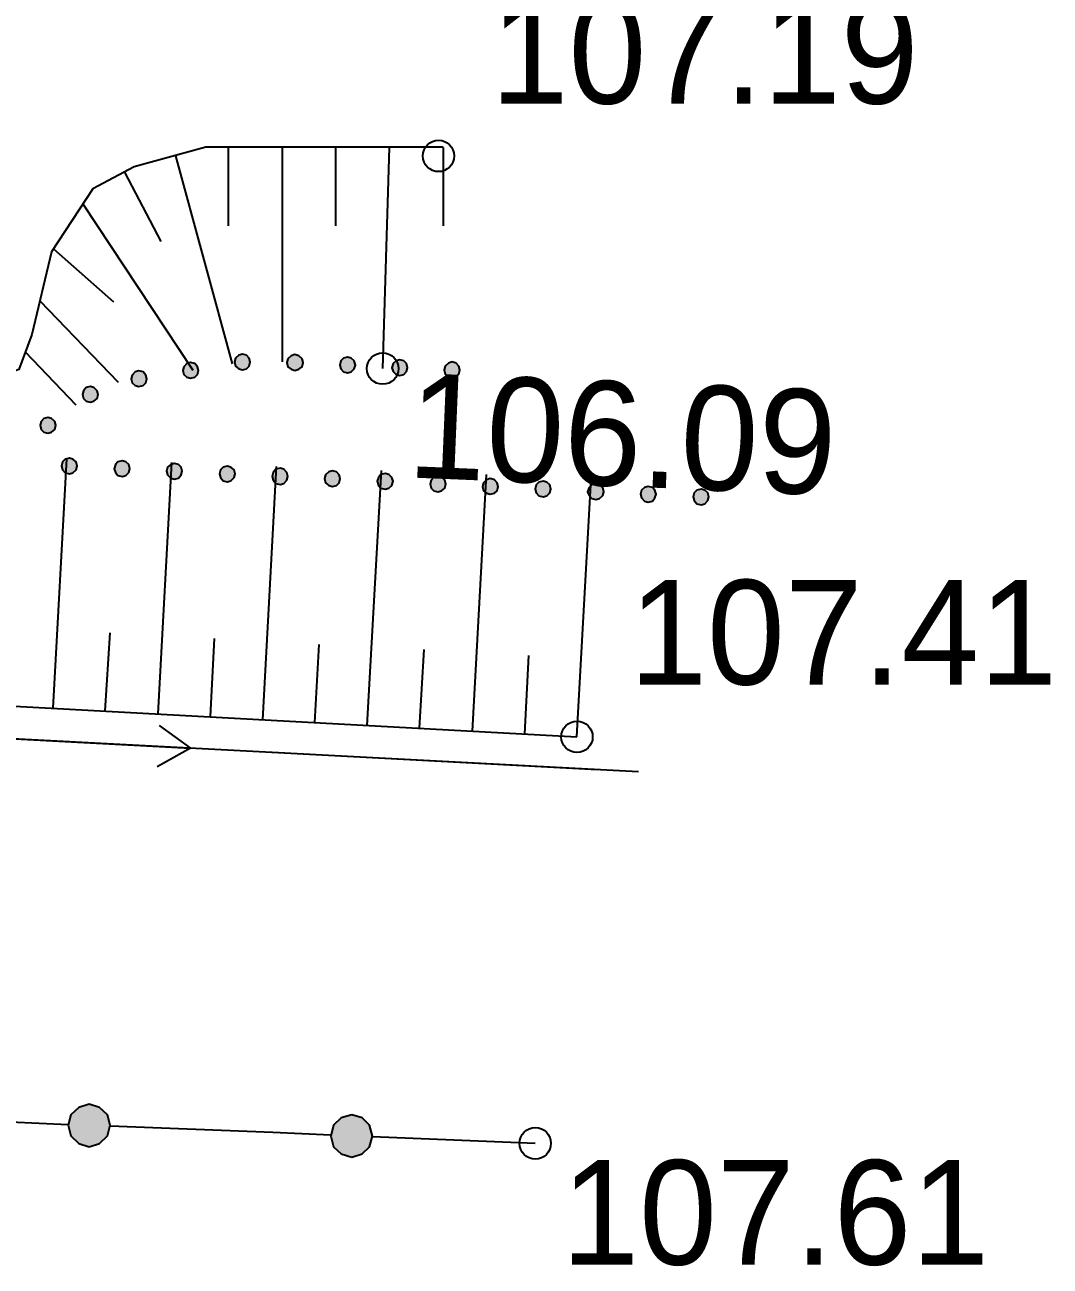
# Model space of a CAD drawing. Header units: millimetres. Extents: x 172667 to 1873135, y -274708 to 168495.
# Drawn here: x 1850510 to 1860315, y -322 to 11543 of the extents above; entities that cross this region are included whole.
import ezdxf
from ezdxf.enums import TextEntityAlignment as Align

# ---------------------------------------------------------------- set-up
doc = ezdxf.new("R2010")
doc.units = ezdxf.units.MM
doc.layers.add('_ТОПО', color=253, linetype='Continuous')
doc.layers.add('SC007', color=7, linetype='Continuous')
doc.styles.add('F2', font='', dxfattribs={"height": 0.000909972})
doc.styles.get('F2').set_extended_font_data('D431')

# ---------------------------------------------------------------- blocks, each defined once
blk = doc.blocks.new('SYMBOL2060001')
at = {"layer": 'SC007'}
blk.add_circle((0, 0), 0.15, dxfattribs=at)

msp = doc.modelspace()

# ---------------------------------------------------------------- hatches: boundary and pattern name
at = {"layer": '_ТОПО', "linetype": 'ByBlock', "lineweight": -2}
for points in [[(1852096.2, 8165.1), (1852136.2, 8175.1), (1852161.2, 8200.1), (1852171.2, 8240.1), (1852161.2, 8275.1), (1852136.2, 8305.1), (1852096.2, 8315.1), (1852061.2, 8305.1), (1852031.2, 8275.1), (1852021.2, 8240.1), (1852031.2, 8200.1), (1852061.2, 8175.1)], [(1852591.2, 8245.1), (1852631.2, 8255.1), (1852656.2, 8280.1), (1852666.2, 8320.1), (1852656.2, 8355.1), (1852631.2, 8385.1), (1852591.2, 8395.1), (1852556.2, 8385.1), (1852526.2, 8355.1), (1852516.2, 8320.1), (1852526.2, 8280.1), (1852556.2, 8255.1)], [(1853091.2, 8240.1), (1853131.2, 8250.1), (1853161.2, 8275.1), (1853171.2, 8315.1), (1853161.2, 8350.1), (1853131.2, 8380.1), (1853091.2, 8390.1), (1853056.2, 8380.1), (1853026.2, 8350.1), (1853016.2, 8315.1), (1853026.2, 8275.1), (1853056.2, 8250.1)], [(1853596.2, 8215.1), (1853631.2, 8225.1), (1853661.2, 8255.1), (1853671.2, 8290.1), (1853661.2, 8330.1), (1853631.2, 8355.1), (1853596.2, 8365.1), (1853556.2, 8355.1), (1853531.2, 8330.1), (1853521.2, 8290.1), (1853531.2, 8255.1), (1853556.2, 8225.1)], [(1854096.2, 8190.1), (1854136.2, 8200.1), (1854161.2, 8230.1), (1854171.2, 8265.1), (1854161.2, 8305.1), (1854136.2, 8330.1), (1854096.2, 8340.1), (1854061.2, 8330.1), (1854031.2, 8305.1), (1854021.2, 8265.1), (1854031.2, 8230.1), (1854061.2, 8200.1)], [(1854596.2, 8170.1), (1854636.2, 8180.1), (1854661.2, 8205.1), (1854671.2, 8245.1), (1854661.2, 8280.1), (1854636.2, 8310.1), (1854596.2, 8320.1), (1854561.2, 8310.1), (1854531.2, 8280.1), (1854521.2, 8245.1), (1854531.2, 8205.1), (1854561.2, 8180.1)], [(1851601.2, 8085.1), (1851641.2, 8095.1), (1851666.2, 8120.1), (1851676.2, 8160.1), (1851666.2, 8195.1), (1851641.2, 8225.1), (1851601.2, 8235.1), (1851566.2, 8225.1), (1851536.2, 8195.1), (1851526.2, 8160.1), (1851536.2, 8120.1), (1851566.2, 8095.1)], [(1851136.2, 7935.1), (1851171.2, 7945.1), (1851201.2, 7970.1), (1851211.2, 8010.1), (1851201.2, 8045.1), (1851171.2, 8075.1), (1851136.2, 8085.1), (1851096.2, 8075.1), (1851071.2, 8045.1), (1851061.2, 8010.1), (1851071.2, 7970.1), (1851096.2, 7945.1)], [(1850731.2, 7640.1), (1850766.2, 7650.1), (1850796.2, 7675.1), (1850806.2, 7715.1), (1850796.2, 7750.1), (1850766.2, 7780.1), (1850731.2, 7790.1), (1850691.2, 7780.1), (1850666.2, 7750.1), (1850656.2, 7715.1), (1850666.2, 7675.1), (1850691.2, 7650.1)], [(1850936.2, 7250.1), (1850971.2, 7260.1), (1851001.2, 7290.1), (1851011.2, 7325.1), (1851001.2, 7365.1), (1850971.2, 7390.1), (1850936.2, 7400.1), (1850896.2, 7390.1), (1850871.2, 7365.1), (1850861.2, 7325.1), (1850871.2, 7290.1), (1850896.2, 7260.1)], [(1851441.2, 7225.1), (1851476.2, 7235.1), (1851506.2, 7265.1), (1851516.2, 7300.1), (1851506.2, 7340.1), (1851476.2, 7365.1), (1851441.2, 7375.1), (1851401.2, 7365.1), (1851376.2, 7340.1), (1851366.2, 7300.1), (1851376.2, 7265.1), (1851401.2, 7235.1)], [(1851941.2, 7200.1), (1851981.2, 7210.1), (1852006.2, 7240.1), (1852016.2, 7275.1), (1852006.2, 7315.1), (1851981.2, 7340.1), (1851941.2, 7350.1), (1851906.2, 7340.1), (1851876.2, 7315.1), (1851866.2, 7275.1), (1851876.2, 7240.1), (1851906.2, 7210.1)], [(1852446.2, 7175.1), (1852481.2, 7185.1), (1852511.2, 7215.1), (1852521.2, 7250.1), (1852511.2, 7290.1), (1852481.2, 7315.1), (1852446.2, 7325.1), (1852406.2, 7315.1), (1852381.2, 7290.1), (1852371.2, 7250.1), (1852381.2, 7215.1), (1852406.2, 7185.1)], [(1852951.2, 7150.1), (1852986.2, 7160.1), (1853016.2, 7190.1), (1853026.2, 7225.1), (1853016.2, 7265.1), (1852986.2, 7295.1), (1852951.2, 7305.1), (1852911.2, 7295.1), (1852886.2, 7265.1), (1852876.2, 7225.1), (1852886.2, 7190.1), (1852911.2, 7160.1)], [(1853451.2, 7130.1), (1853491.2, 7140.1), (1853516.2, 7165.1), (1853526.2, 7205.1), (1853516.2, 7240.1), (1853491.2, 7270.1), (1853451.2, 7280.1), (1853416.2, 7270.1), (1853386.2, 7240.1), (1853376.2, 7205.1), (1853386.2, 7165.1), (1853416.2, 7140.1)], [(1853956.2, 7105.1), (1853991.2, 7115.1), (1854021.2, 7140.1), (1854031.2, 7180.1), (1854021.2, 7215.1), (1853991.2, 7245.1), (1853956.2, 7255.1), (1853916.2, 7245.1), (1853891.2, 7215.1), (1853881.2, 7180.1), (1853891.2, 7140.1), (1853916.2, 7115.1)], [(1854461.2, 7080.1), (1854496.2, 7090.1), (1854526.2, 7115.1), (1854536.2, 7155.1), (1854526.2, 7190.1), (1854496.2, 7220.1), (1854461.2, 7230.1), (1854421.2, 7220.1), (1854396.2, 7190.1), (1854386.2, 7155.1), (1854396.2, 7115.1), (1854421.2, 7090.1)], [(1854961.2, 7055.1), (1855001.2, 7065.1), (1855026.2, 7090.1), (1855036.2, 7130.1), (1855026.2, 7165.1), (1855001.2, 7195.1), (1854961.2, 7205.1), (1854926.2, 7195.1), (1854896.2, 7165.1), (1854886.2, 7130.1), (1854896.2, 7090.1), (1854926.2, 7065.1)], [(1855466.2, 7030.1), (1855501.2, 7040.1), (1855531.2, 7070.1), (1855541.2, 7105.1), (1855531.2, 7145.1), (1855501.2, 7170.1), (1855466.2, 7180.1), (1855426.2, 7170.1), (1855401.2, 7145.1), (1855391.2, 7105.1), (1855401.2, 7070.1), (1855426.2, 7040.1)], [(1855971.2, 7005.1), (1856006.2, 7015.1), (1856036.2, 7045.1), (1856046.2, 7080.1), (1856036.2, 7120.1), (1856006.2, 7145.1), (1855971.2, 7155.1), (1855931.2, 7145.1), (1855906.2, 7120.1), (1855891.2, 7080.1), (1855906.2, 7045.1), (1855931.2, 7015.1)], [(1856471.2, 6980.1), (1856511.2, 6990.1), (1856536.2, 7020.1), (1856546.2, 7055.1), (1856536.2, 7095.1), (1856511.2, 7120.1), (1856471.2, 7130.1), (1856436.2, 7120.1), (1856406.2, 7095.1), (1856396.2, 7055.1), (1856406.2, 7020.1), (1856436.2, 6990.1)], [(1856976.2, 6955.1), (1857011.2, 6965.1), (1857041.2, 6995.1), (1857051.2, 7030.1), (1857041.2, 7070.1), (1857011.2, 7095.1), (1856976.2, 7105.1), (1856936.2, 7095.1), (1856911.2, 7070.1), (1856901.2, 7030.1), (1856911.2, 6995.1), (1856936.2, 6965.1)], [(1851126.2, 820.1), (1851226.2, 850.1), (1851301.2, 925.1), (1851326.2, 1025.1), (1851301.2, 1125.1), (1851226.2, 1195.1), (1851126.2, 1225.1), (1851026.2, 1195.1), (1850951.2, 1125.1), (1850926.2, 1025.1), (1850951.2, 925.1), (1851026.2, 850.1)], [(1853636.2, 720.1), (1853736.2, 750.1), (1853806.2, 820.1), (1853836.2, 920.1), (1853806.2, 1025.1), (1853736.2, 1095.1), (1853636.2, 1125.1), (1853536.2, 1095.1), (1853461.2, 1025.1), (1853436.2, 920.1), (1853461.2, 820.1), (1853536.2, 750.1)]]:
    msp.add_hatch(color=8, dxfattribs=at).paths.add_polyline_path(points)

# ---------------------------------------------------------------- linework, layer by layer
at = {"layer": '_ТОПО', "color": 8, "linetype": 'ByBlock', "lineweight": -2}
for p, q in [((1852454.8, 10370.8, 106511.9), (1852454.8, 9620.8, 106511.9)), ((1852969.8, 10370.8, 106511.9), (1852969.8, 8322.8, 106511.9)), ((1853479.8, 10370.8, 106511.9), (1853479.8, 9620.8, 106511.9)), ((1853994.8, 10370.8, 106511.9), (1853932.2, 8257.1, 106088)), ((1854509.8, 10370.8, 106511.9), (1854509.8, 9620.8, 106511.9)), ((1851949.8, 10290.8, 106511.9), (1852491.8, 8302.4, 106511.9)), ((1851464.8, 10135.8, 106511.9), (1851809.8, 9470.8, 106511.9)), ((1851064.8, 9830.8, 106511.9), (1852116.1, 8241.6, 106706.1)), ((1850784.8, 9400.8, 106511.9), (1851357.3, 8894.4, 106511.9)), ((1850654.8, 8905.8, 106511.9), (1851402.1, 8126.1, 106804.6)), ((1850514.8, 8415.8, 106511.9), (1850997.6, 7909.3, 106624.2)), ((1850780.2, 5010.8, 106842.5), (1850912, 7395.7, 106842.5)), ((1851785.2, 4955.8, 106842.5), (1851915.9, 7358.5, 106842.5)), ((1852785.2, 4900.8, 106842.5), (1852916.9, 7321.4, 106842.5)), ((1853785.2, 4845.8, 106842.5), (1853920, 7284.3, 106842.5)), ((1854790.2, 4790.8, 106842.5), (1854923.6, 7244.8, 106842.5)), ((1855790.2, 4735.8, 106842.5), (1855924.4, 7205.1, 106842.5)), ((1851280.2, 4985.8, 106842.5), (1851325.2, 5730.8, 106842.5)), ((1852285.2, 4930.8, 106842.5), (1852325.2, 5675.8, 106842.5)), ((1853285.2, 4875.8, 106842.5), (1853325.2, 5620.8, 106842.5)), ((1854285.2, 4820.8, 106842.5), (1854330.2, 5570.8, 106842.5)), ((1855290.2, 4765.8, 106842.5), (1855330.2, 5515.8, 106842.5)), ((1848986.2, 4795.1, 107146), (1852096.2, 4630.1, 107146)), ((1852876.2, 4590.1, 107146), (1855986.2, 4425.1, 107146)), ((1850926.2, 1030.1, 107101.5), (1850371.2, 1055.1, 107101.5)), ((1852881.2, 955.1, 107101.5), (1851326.2, 1015.1, 107101.5)), ((1853436.2, 930.1, 107101.5), (1852881.2, 955.1, 107101.5)), ((1855391.2, 850.1, 107101.5), (1853836.2, 915.1, 107101.5))]:
    msp.add_line(p, q, dxfattribs=at)
at = {"layer": '_ТОПО', "color": 8, "linetype": 'ByBlock', "lineweight": -2, "flags": 128}
for points, elevation in [([(1854509.8, 10371.8), (1852241.7, 10371.8), (1851555, 10184.5), (1851159.7, 9976.5), (1850764.3, 9373), (1850577, 8582.3), (1850452.2, 8249.4), (1850056.8, 8103.7), (1845000.4, 8166.1)], 106451.6), ([(1715488.5, 4964.9), (1716889.2, 4311.4), (1718075.3, 4040.9), (1719128.2, 3980.1), (1720378.1, 4466.1), (1721800, 5018.9), (1722445, 5310.2), (1724317.8, 5934.5), (1727344.2, 6604.1), (1742887.2, 6806.1), (1751503.7, 6735.6), (1781375.2, 5815.1), (1811860.2, 5760.1), (1841019.2, 5546.1), (1855790.2, 4737.1)], 106842.5), ([(1841019.2, 5546.1), (1841197.7, 5206.2), (1856377.3, 4405.1)], 107146), ([(1851796.2, 4845.1), (1852096.2, 4630.1), (1851776.2, 4450.1)], 107146)]:
    msp.add_lwpolyline(points, dxfattribs=dict(at, elevation=elevation))
for points, elevation in [([(1852096.2, 8165.1), (1852136.2, 8175.1), (1852161.2, 8200.1), (1852171.2, 8240.1), (1852161.2, 8275.1), (1852136.2, 8305.1), (1852096.2, 8315.1), (1852061.2, 8305.1), (1852031.2, 8275.1), (1852021.2, 8240.1), (1852031.2, 8200.1), (1852061.2, 8175.1), (1852096.2, 8165.1)], 106518.3), ([(1852096.2, 8165.1), (1852136.2, 8175.1), (1852161.2, 8200.1), (1852171.2, 8240.1), (1852161.2, 8275.1), (1852136.2, 8305.1), (1852096.2, 8315.1), (1852061.2, 8305.1), (1852031.2, 8275.1), (1852021.2, 8240.1), (1852031.2, 8200.1), (1852061.2, 8175.1), (1852096.2, 8165.1)], 106518.3), ([(1852591.2, 8245.1), (1852631.2, 8255.1), (1852656.2, 8280.1), (1852666.2, 8320.1), (1852656.2, 8355.1), (1852631.2, 8385.1), (1852591.2, 8395.1), (1852556.2, 8385.1), (1852526.2, 8355.1), (1852516.2, 8320.1), (1852526.2, 8280.1), (1852556.2, 8255.1), (1852591.2, 8245.1)], 106518.3), ([(1852591.2, 8245.1), (1852631.2, 8255.1), (1852656.2, 8280.1), (1852666.2, 8320.1), (1852656.2, 8355.1), (1852631.2, 8385.1), (1852591.2, 8395.1), (1852556.2, 8385.1), (1852526.2, 8355.1), (1852516.2, 8320.1), (1852526.2, 8280.1), (1852556.2, 8255.1), (1852591.2, 8245.1)], 106518.3), ([(1853091.2, 8240.1), (1853131.2, 8250.1), (1853161.2, 8275.1), (1853171.2, 8315.1), (1853161.2, 8350.1), (1853131.2, 8380.1), (1853091.2, 8390.1), (1853056.2, 8380.1), (1853026.2, 8350.1), (1853016.2, 8315.1), (1853026.2, 8275.1), (1853056.2, 8250.1), (1853091.2, 8240.1)], 106518.3), ([(1853091.2, 8240.1), (1853131.2, 8250.1), (1853161.2, 8275.1), (1853171.2, 8315.1), (1853161.2, 8350.1), (1853131.2, 8380.1), (1853091.2, 8390.1), (1853056.2, 8380.1), (1853026.2, 8350.1), (1853016.2, 8315.1), (1853026.2, 8275.1), (1853056.2, 8250.1), (1853091.2, 8240.1)], 106518.3), ([(1853596.2, 8215.1), (1853631.2, 8225.1), (1853661.2, 8255.1), (1853671.2, 8290.1), (1853661.2, 8330.1), (1853631.2, 8355.1), (1853596.2, 8365.1), (1853556.2, 8355.1), (1853531.2, 8330.1), (1853521.2, 8290.1), (1853531.2, 8255.1), (1853556.2, 8225.1), (1853596.2, 8215.1)], 106518.3), ([(1853596.2, 8215.1), (1853631.2, 8225.1), (1853661.2, 8255.1), (1853671.2, 8290.1), (1853661.2, 8330.1), (1853631.2, 8355.1), (1853596.2, 8365.1), (1853556.2, 8355.1), (1853531.2, 8330.1), (1853521.2, 8290.1), (1853531.2, 8255.1), (1853556.2, 8225.1), (1853596.2, 8215.1)], 106518.3), ([(1854096.2, 8190.1), (1854136.2, 8200.1), (1854161.2, 8230.1), (1854171.2, 8265.1), (1854161.2, 8305.1), (1854136.2, 8330.1), (1854096.2, 8340.1), (1854061.2, 8330.1), (1854031.2, 8305.1), (1854021.2, 8265.1), (1854031.2, 8230.1), (1854061.2, 8200.1), (1854096.2, 8190.1)], 106518.3), ([(1854096.2, 8190.1), (1854136.2, 8200.1), (1854161.2, 8230.1), (1854171.2, 8265.1), (1854161.2, 8305.1), (1854136.2, 8330.1), (1854096.2, 8340.1), (1854061.2, 8330.1), (1854031.2, 8305.1), (1854021.2, 8265.1), (1854031.2, 8230.1), (1854061.2, 8200.1), (1854096.2, 8190.1)], 106518.3), ([(1854596.2, 8170.1), (1854636.2, 8180.1), (1854661.2, 8205.1), (1854671.2, 8245.1), (1854661.2, 8280.1), (1854636.2, 8310.1), (1854596.2, 8320.1), (1854561.2, 8310.1), (1854531.2, 8280.1), (1854521.2, 8245.1), (1854531.2, 8205.1), (1854561.2, 8180.1), (1854596.2, 8170.1)], 106518.3), ([(1854596.2, 8170.1), (1854636.2, 8180.1), (1854661.2, 8205.1), (1854671.2, 8245.1), (1854661.2, 8280.1), (1854636.2, 8310.1), (1854596.2, 8320.1), (1854561.2, 8310.1), (1854531.2, 8280.1), (1854521.2, 8245.1), (1854531.2, 8205.1), (1854561.2, 8180.1), (1854596.2, 8170.1)], 106518.3), ([(1851601.2, 8085.1), (1851641.2, 8095.1), (1851666.2, 8120.1), (1851676.2, 8160.1), (1851666.2, 8195.1), (1851641.2, 8225.1), (1851601.2, 8235.1), (1851566.2, 8225.1), (1851536.2, 8195.1), (1851526.2, 8160.1), (1851536.2, 8120.1), (1851566.2, 8095.1), (1851601.2, 8085.1)], 106518.3), ([(1851601.2, 8085.1), (1851641.2, 8095.1), (1851666.2, 8120.1), (1851676.2, 8160.1), (1851666.2, 8195.1), (1851641.2, 8225.1), (1851601.2, 8235.1), (1851566.2, 8225.1), (1851536.2, 8195.1), (1851526.2, 8160.1), (1851536.2, 8120.1), (1851566.2, 8095.1), (1851601.2, 8085.1)], 106518.3), ([(1851136.2, 7935.1), (1851171.2, 7945.1), (1851201.2, 7970.1), (1851211.2, 8010.1), (1851201.2, 8045.1), (1851171.2, 8075.1), (1851136.2, 8085.1), (1851096.2, 8075.1), (1851071.2, 8045.1), (1851061.2, 8010.1), (1851071.2, 7970.1), (1851096.2, 7945.1), (1851136.2, 7935.1)], 106518.3), ([(1851136.2, 7935.1), (1851171.2, 7945.1), (1851201.2, 7970.1), (1851211.2, 8010.1), (1851201.2, 8045.1), (1851171.2, 8075.1), (1851136.2, 8085.1), (1851096.2, 8075.1), (1851071.2, 8045.1), (1851061.2, 8010.1), (1851071.2, 7970.1), (1851096.2, 7945.1), (1851136.2, 7935.1)], 106518.3), ([(1850731.2, 7640.1), (1850766.2, 7650.1), (1850796.2, 7675.1), (1850806.2, 7715.1), (1850796.2, 7750.1), (1850766.2, 7780.1), (1850731.2, 7790.1), (1850691.2, 7780.1), (1850666.2, 7750.1), (1850656.2, 7715.1), (1850666.2, 7675.1), (1850691.2, 7650.1), (1850731.2, 7640.1)], 106518.3), ([(1850731.2, 7640.1), (1850766.2, 7650.1), (1850796.2, 7675.1), (1850806.2, 7715.1), (1850796.2, 7750.1), (1850766.2, 7780.1), (1850731.2, 7790.1), (1850691.2, 7780.1), (1850666.2, 7750.1), (1850656.2, 7715.1), (1850666.2, 7675.1), (1850691.2, 7650.1), (1850731.2, 7640.1)], 106518.3), ([(1850936.2, 7250.1), (1850971.2, 7260.1), (1851001.2, 7290.1), (1851011.2, 7325.1), (1851001.2, 7365.1), (1850971.2, 7390.1), (1850936.2, 7400.1), (1850896.2, 7390.1), (1850871.2, 7365.1), (1850861.2, 7325.1), (1850871.2, 7290.1), (1850896.2, 7260.1), (1850936.2, 7250.1)], 105296), ([(1850936.2, 7250.1), (1850971.2, 7260.1), (1851001.2, 7290.1), (1851011.2, 7325.1), (1851001.2, 7365.1), (1850971.2, 7390.1), (1850936.2, 7400.1), (1850896.2, 7390.1), (1850871.2, 7365.1), (1850861.2, 7325.1), (1850871.2, 7290.1), (1850896.2, 7260.1), (1850936.2, 7250.1)], 105296), ([(1851441.2, 7225.1), (1851476.2, 7235.1), (1851506.2, 7265.1), (1851516.2, 7300.1), (1851506.2, 7340.1), (1851476.2, 7365.1), (1851441.2, 7375.1), (1851401.2, 7365.1), (1851376.2, 7340.1), (1851366.2, 7300.1), (1851376.2, 7265.1), (1851401.2, 7235.1), (1851441.2, 7225.1)], 105296), ([(1851441.2, 7225.1), (1851476.2, 7235.1), (1851506.2, 7265.1), (1851516.2, 7300.1), (1851506.2, 7340.1), (1851476.2, 7365.1), (1851441.2, 7375.1), (1851401.2, 7365.1), (1851376.2, 7340.1), (1851366.2, 7300.1), (1851376.2, 7265.1), (1851401.2, 7235.1), (1851441.2, 7225.1)], 105296), ([(1851941.2, 7200.1), (1851981.2, 7210.1), (1852006.2, 7240.1), (1852016.2, 7275.1), (1852006.2, 7315.1), (1851981.2, 7340.1), (1851941.2, 7350.1), (1851906.2, 7340.1), (1851876.2, 7315.1), (1851866.2, 7275.1), (1851876.2, 7240.1), (1851906.2, 7210.1), (1851941.2, 7200.1)], 105296), ([(1851941.2, 7200.1), (1851981.2, 7210.1), (1852006.2, 7240.1), (1852016.2, 7275.1), (1852006.2, 7315.1), (1851981.2, 7340.1), (1851941.2, 7350.1), (1851906.2, 7340.1), (1851876.2, 7315.1), (1851866.2, 7275.1), (1851876.2, 7240.1), (1851906.2, 7210.1), (1851941.2, 7200.1)], 105296), ([(1852446.2, 7175.1), (1852481.2, 7185.1), (1852511.2, 7215.1), (1852521.2, 7250.1), (1852511.2, 7290.1), (1852481.2, 7315.1), (1852446.2, 7325.1), (1852406.2, 7315.1), (1852381.2, 7290.1), (1852371.2, 7250.1), (1852381.2, 7215.1), (1852406.2, 7185.1), (1852446.2, 7175.1)], 105296), ([(1852446.2, 7175.1), (1852481.2, 7185.1), (1852511.2, 7215.1), (1852521.2, 7250.1), (1852511.2, 7290.1), (1852481.2, 7315.1), (1852446.2, 7325.1), (1852406.2, 7315.1), (1852381.2, 7290.1), (1852371.2, 7250.1), (1852381.2, 7215.1), (1852406.2, 7185.1), (1852446.2, 7175.1)], 105296), ([(1852951.2, 7150.1), (1852986.2, 7160.1), (1853016.2, 7190.1), (1853026.2, 7225.1), (1853016.2, 7265.1), (1852986.2, 7295.1), (1852951.2, 7305.1), (1852911.2, 7295.1), (1852886.2, 7265.1), (1852876.2, 7225.1), (1852886.2, 7190.1), (1852911.2, 7160.1), (1852951.2, 7150.1)], 105296), ([(1852951.2, 7150.1), (1852986.2, 7160.1), (1853016.2, 7190.1), (1853026.2, 7225.1), (1853016.2, 7265.1), (1852986.2, 7295.1), (1852951.2, 7305.1), (1852911.2, 7295.1), (1852886.2, 7265.1), (1852876.2, 7225.1), (1852886.2, 7190.1), (1852911.2, 7160.1), (1852951.2, 7150.1)], 105296), ([(1853451.2, 7130.1), (1853491.2, 7140.1), (1853516.2, 7165.1), (1853526.2, 7205.1), (1853516.2, 7240.1), (1853491.2, 7270.1), (1853451.2, 7280.1), (1853416.2, 7270.1), (1853386.2, 7240.1), (1853376.2, 7205.1), (1853386.2, 7165.1), (1853416.2, 7140.1), (1853451.2, 7130.1)], 105296), ([(1853451.2, 7130.1), (1853491.2, 7140.1), (1853516.2, 7165.1), (1853526.2, 7205.1), (1853516.2, 7240.1), (1853491.2, 7270.1), (1853451.2, 7280.1), (1853416.2, 7270.1), (1853386.2, 7240.1), (1853376.2, 7205.1), (1853386.2, 7165.1), (1853416.2, 7140.1), (1853451.2, 7130.1)], 105296), ([(1853956.2, 7105.1), (1853991.2, 7115.1), (1854021.2, 7140.1), (1854031.2, 7180.1), (1854021.2, 7215.1), (1853991.2, 7245.1), (1853956.2, 7255.1), (1853916.2, 7245.1), (1853891.2, 7215.1), (1853881.2, 7180.1), (1853891.2, 7140.1), (1853916.2, 7115.1), (1853956.2, 7105.1)], 105296), ([(1853956.2, 7105.1), (1853991.2, 7115.1), (1854021.2, 7140.1), (1854031.2, 7180.1), (1854021.2, 7215.1), (1853991.2, 7245.1), (1853956.2, 7255.1), (1853916.2, 7245.1), (1853891.2, 7215.1), (1853881.2, 7180.1), (1853891.2, 7140.1), (1853916.2, 7115.1), (1853956.2, 7105.1)], 105296), ([(1854461.2, 7080.1), (1854496.2, 7090.1), (1854526.2, 7115.1), (1854536.2, 7155.1), (1854526.2, 7190.1), (1854496.2, 7220.1), (1854461.2, 7230.1), (1854421.2, 7220.1), (1854396.2, 7190.1), (1854386.2, 7155.1), (1854396.2, 7115.1), (1854421.2, 7090.1), (1854461.2, 7080.1)], 105296), ([(1854461.2, 7080.1), (1854496.2, 7090.1), (1854526.2, 7115.1), (1854536.2, 7155.1), (1854526.2, 7190.1), (1854496.2, 7220.1), (1854461.2, 7230.1), (1854421.2, 7220.1), (1854396.2, 7190.1), (1854386.2, 7155.1), (1854396.2, 7115.1), (1854421.2, 7090.1), (1854461.2, 7080.1)], 105296), ([(1854961.2, 7055.1), (1855001.2, 7065.1), (1855026.2, 7090.1), (1855036.2, 7130.1), (1855026.2, 7165.1), (1855001.2, 7195.1), (1854961.2, 7205.1), (1854926.2, 7195.1), (1854896.2, 7165.1), (1854886.2, 7130.1), (1854896.2, 7090.1), (1854926.2, 7065.1), (1854961.2, 7055.1)], 105296), ([(1854961.2, 7055.1), (1855001.2, 7065.1), (1855026.2, 7090.1), (1855036.2, 7130.1), (1855026.2, 7165.1), (1855001.2, 7195.1), (1854961.2, 7205.1), (1854926.2, 7195.1), (1854896.2, 7165.1), (1854886.2, 7130.1), (1854896.2, 7090.1), (1854926.2, 7065.1), (1854961.2, 7055.1)], 105296), ([(1855466.2, 7030.1), (1855501.2, 7040.1), (1855531.2, 7070.1), (1855541.2, 7105.1), (1855531.2, 7145.1), (1855501.2, 7170.1), (1855466.2, 7180.1), (1855426.2, 7170.1), (1855401.2, 7145.1), (1855391.2, 7105.1), (1855401.2, 7070.1), (1855426.2, 7040.1), (1855466.2, 7030.1)], 105296), ([(1855466.2, 7030.1), (1855501.2, 7040.1), (1855531.2, 7070.1), (1855541.2, 7105.1), (1855531.2, 7145.1), (1855501.2, 7170.1), (1855466.2, 7180.1), (1855426.2, 7170.1), (1855401.2, 7145.1), (1855391.2, 7105.1), (1855401.2, 7070.1), (1855426.2, 7040.1), (1855466.2, 7030.1)], 105296), ([(1855971.2, 7005.1), (1856006.2, 7015.1), (1856036.2, 7045.1), (1856046.2, 7080.1), (1856036.2, 7120.1), (1856006.2, 7145.1), (1855971.2, 7155.1), (1855931.2, 7145.1), (1855906.2, 7120.1), (1855891.2, 7080.1), (1855906.2, 7045.1), (1855931.2, 7015.1), (1855971.2, 7005.1)], 105296), ([(1855971.2, 7005.1), (1856006.2, 7015.1), (1856036.2, 7045.1), (1856046.2, 7080.1), (1856036.2, 7120.1), (1856006.2, 7145.1), (1855971.2, 7155.1), (1855931.2, 7145.1), (1855906.2, 7120.1), (1855891.2, 7080.1), (1855906.2, 7045.1), (1855931.2, 7015.1), (1855971.2, 7005.1)], 105296), ([(1856471.2, 6980.1), (1856511.2, 6990.1), (1856536.2, 7020.1), (1856546.2, 7055.1), (1856536.2, 7095.1), (1856511.2, 7120.1), (1856471.2, 7130.1), (1856436.2, 7120.1), (1856406.2, 7095.1), (1856396.2, 7055.1), (1856406.2, 7020.1), (1856436.2, 6990.1), (1856471.2, 6980.1)], 105296), ([(1856471.2, 6980.1), (1856511.2, 6990.1), (1856536.2, 7020.1), (1856546.2, 7055.1), (1856536.2, 7095.1), (1856511.2, 7120.1), (1856471.2, 7130.1), (1856436.2, 7120.1), (1856406.2, 7095.1), (1856396.2, 7055.1), (1856406.2, 7020.1), (1856436.2, 6990.1), (1856471.2, 6980.1)], 105296), ([(1856976.2, 6955.1), (1857011.2, 6965.1), (1857041.2, 6995.1), (1857051.2, 7030.1), (1857041.2, 7070.1), (1857011.2, 7095.1), (1856976.2, 7105.1), (1856936.2, 7095.1), (1856911.2, 7070.1), (1856901.2, 7030.1), (1856911.2, 6995.1), (1856936.2, 6965.1), (1856976.2, 6955.1)], 105296), ([(1856976.2, 6955.1), (1857011.2, 6965.1), (1857041.2, 6995.1), (1857051.2, 7030.1), (1857041.2, 7070.1), (1857011.2, 7095.1), (1856976.2, 7105.1), (1856936.2, 7095.1), (1856911.2, 7070.1), (1856901.2, 7030.1), (1856911.2, 6995.1), (1856936.2, 6965.1), (1856976.2, 6955.1)], 105296), ([(1851126.2, 820.1), (1851226.2, 850.1), (1851301.2, 925.1), (1851326.2, 1025.1), (1851301.2, 1125.1), (1851226.2, 1195.1), (1851126.2, 1225.1), (1851026.2, 1195.1), (1850951.2, 1125.1), (1850926.2, 1025.1), (1850951.2, 925.1), (1851026.2, 850.1), (1851126.2, 820.1)], 107101.5), ([(1851126.2, 820.1), (1851226.2, 850.1), (1851301.2, 925.1), (1851326.2, 1025.1), (1851301.2, 1125.1), (1851226.2, 1195.1), (1851126.2, 1225.1), (1851026.2, 1195.1), (1850951.2, 1125.1), (1850926.2, 1025.1), (1850951.2, 925.1), (1851026.2, 850.1), (1851126.2, 820.1)], 107101.5), ([(1853636.2, 720.1), (1853736.2, 750.1), (1853806.2, 820.1), (1853836.2, 920.1), (1853806.2, 1025.1), (1853736.2, 1095.1), (1853636.2, 1125.1), (1853536.2, 1095.1), (1853461.2, 1025.1), (1853436.2, 920.1), (1853461.2, 820.1), (1853536.2, 750.1), (1853636.2, 720.1)], 107101.5), ([(1853636.2, 720.1), (1853736.2, 750.1), (1853806.2, 820.1), (1853836.2, 920.1), (1853806.2, 1025.1), (1853736.2, 1095.1), (1853636.2, 1125.1), (1853536.2, 1095.1), (1853461.2, 1025.1), (1853436.2, 920.1), (1853461.2, 820.1), (1853536.2, 750.1), (1853636.2, 720.1)], 107101.5)]:
    msp.add_lwpolyline(points, close=True, dxfattribs=dict(at, elevation=elevation))

# ---------------------------------------------------------------- block references
at = {"layer": '_ТОПО', "color": 8, "linetype": 'ByBlock', "lineweight": -2, "xscale": 1000, "yscale": 1000, "zscale": 1000}
for p in [(1854466.2, 10289.1, 107190), (1853932.2, 8257.1, 106088), (1855790.2, 4737.1, 107410), (1855391.2, 852.1, 107609)]:
    msp.add_blockref('SYMBOL2060001', p, dxfattribs=at)

# ---------------------------------------------------------------- texts
at = {"layer": '_ТОПО', "color": 8, "linetype": 'ByBlock', "lineweight": -2, "style": 'F2'}
for s, p in [('107.19', (1854966.2, 11289.1, 107190)), ('107.41', (1856290.2, 5737.1, 107410)), ('107.61', (1855641.2, 192.1, 107729))]:
    msp.add_text(s, height=1000, dxfattribs=at).set_placement(p, align=Align.MIDDLE_LEFT)
msp.add_text('106.09', height=1000, rotation=357.6, dxfattribs=at).set_placement((1854182.2, 7717.1, 106088), align=Align.MIDDLE_LEFT)

doc.saveas('drawing.dxf')
